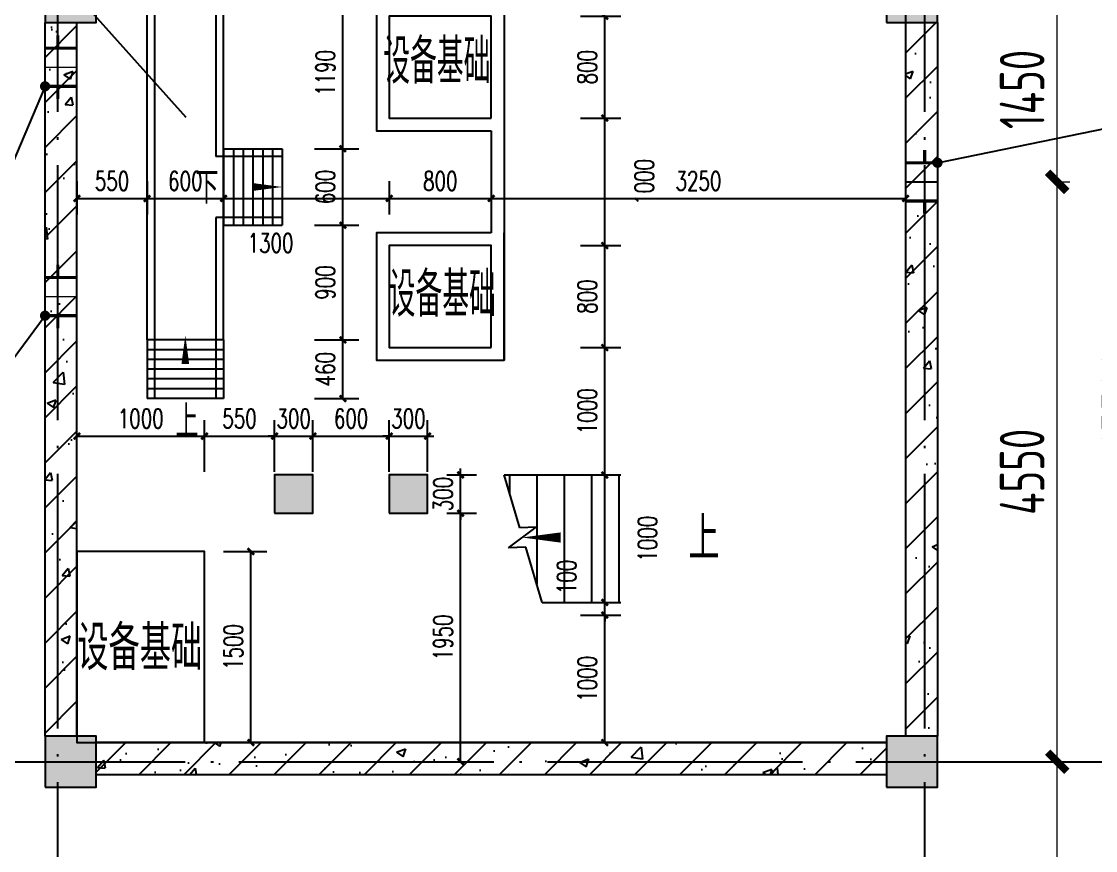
# Model space of a CAD drawing. Header units: millimetres. Extents: x 1742399 to 4898386, y 2481636 to 5226310.
# Drawn here: x 2049060 to 2057485, y 2667750 to 2674256 of the extents above; entities that cross this region are included whole.
import ezdxf

# ---------------------------------------------------------------- set-up
doc = ezdxf.new("R2010")
doc.units = ezdxf.units.MM
doc.header["$LTSCALE"] = 1000
for name, pattern in [('ACAD_ISO04W100', [30.5, 24, -3, 0.5, -3]), ('CENTER2', [28.575, 19.05, -3.175, 3.175, -3.175]), ('DOTE', [2.42, 2, -0.2, 0.02, -0.2])]:
    doc.linetypes.add(name, pattern=pattern)
for name, color, linetype in [('AXIS', 3, 'Continuous'), ('COLUMN', 4, 'Continuous'), ('DIM_LEAD', 3, 'Continuous'), ('DOTE', 1, 'DOTE'), ('PUB_DIM', 3, 'Continuous'), ('PUB_HATCH', 8, 'Continuous'), ('STAIR', 2, 'Continuous'), ('WALL', 4, 'Continuous'), ('YHJ_剖面_梁板', 4, 'Continuous'), ('YHJ_引出、索引', 3, 'Continuous'), ('电缆沟', 7, 'Continuous'), ('附属构件', 6, 'Continuous')]:
    doc.layers.add(name, color=color, linetype=linetype)
doc.layers.add('中轴', color=20, linetype='ACAD_ISO04W100', lineweight=9)
doc.layers.add('管', color=1, linetype='Continuous', lineweight=30)
doc.styles.add('_TCH_DIM', font='SIMPLEX', dxfattribs={"bigfont": 'GBCBIG'})
doc.styles.add('_TCH_DIM_T3', font='SIMPLEX', dxfattribs={"width": 0.705882, "bigfont": 'GBCBIG'})
doc.styles.add('TSSD_REIN_T3', font='tssdeng.shx', dxfattribs={"width": 0.7, "bigfont": 'hztxt.shx'})
doc.styles.add('tssdeng', font='tssdeng.shx', dxfattribs={"width": 0.7, "bigfont": 'hztxt.shx'})
doc.dimstyles.new('_TCH_ARCH&&100', dxfattribs={"dimtxt": 350, "dimasz": 150, "dimexe": 100, "dimexo": 200, "dimgap": 100, "dimtad": 1, "dimdec": 0, "dimzin": 0, "dimdsep": 46, "dimtxsty": 'TSSD_REIN_T3', "dimblk": 'ARCHTICK', "dimcen": 0.09, "dimclrt": 7, "dimazin": 2, "dimtfac": 1, "dimtdec": 0, "dimtix": 1, "dimtmove": 2, "dimatfit": 3, "dimfxl": 1, "dimfxlon": 1, "dimtolj": 1, "dimtzin": 0, "dimlwd": 18, "dimlwe": 18, "dimarcsym": 0})
doc.dimstyles.new('_TCH_ARCH&&50', dxfattribs={"dimtxt": 148.75, "dimasz": 50, "dimexe": 125, "dimexo": 150, "dimgap": 63.125, "dimtad": 1, "dimdec": 0, "dimzin": 0, "dimdsep": 46, "dimtxsty": '_TCH_DIM_T3', "dimblk": 'ARCHTICK', "dimcen": 0.09, "dimclrt": 7, "dimazin": 2, "dimtfac": 1, "dimtdec": 0, "dimtix": 1, "dimtmove": 2, "dimatfit": 3, "dimfxl": 75, "dimtolj": 1, "dimtzin": 0, "dimarcsym": 0})
pattern_1 = [(45, (0, 0), (-176.776695, 176.776695), []), (50, (0, 0), (717.26018, -62.75213), [75, -825]), (355, (0, 0), (-138.75133, 752.19213), [60, -660]), (100.4514, (59.8, -5.2), (578.50938, 689.43954), [63.74019, -701.14211]), (46.1842, (0, 200), (1067.24105, -165.51901), [112.5, -1237.5]), (96.6356, (88.9, 186.2), (934.6627, 974.11787), [95.6103, -1051.713]), (351.1842, (0, 200), (934.66195, 974.1186), [90, -990]), (21, (100, 150), (596.90705, -402.61889), [75, -825]), (326, (100, 150), (243.31533, 725.15005), [60, -660]), (71.4514, (149.74, 116.45), (840.22263, 322.5305), [63.74019, -701.14211]), (37.5, (0, 0), (12.159855, 332.893854), [0, -652, 0, -670, 0, -662.5]), (7.5, (0, 0), (263.069537, 394.41171), [0, -382, 0, -637, 0, -252.5]), (327.5, (-223, 0), (533.822436, -22.554872), [0, -250, 0, -780, 0, -1035]), (317.5, (-323, 0), (583.18617, 100.10498), [0, -325, 0, -518, 0, -735])]

# ---------------------------------------------------------------- blocks, each defined once
blk = doc.blocks.new('_FZH')
blk.add_lwpolyline([(-0.5, -0.5), (0.5, -0.5), (0.5, 0.5), (-0.5, 0.5)], close=True)
at = {"layer": 'PUB_HATCH'}
blk.add_solid([(-0.5, -0.5), (0.5, -0.5), (-0.5, 0.5), (0.5, 0.5)], dxfattribs=at)
blk = doc.blocks.new('_ArchTick')
at = {"color": 0, "linetype": 'ByBlock', "const_width": 0.4}
blk.add_lwpolyline([(-0.5, -0.5), (0.5, 0.5)], dxfattribs=at)
blk = doc.blocks.new('*D174')
at = {"layer": 'AXIS', "color": 0, "lineweight": 18, "transparency": 16777216}
for p, q in [((2057983.1, 2680146.9), (2058084.1, 2680146.9)), ((2057984.1, 2662446.9), (2057984.1, 2680146.9)), ((2057983.1, 2662446.9), (2058084.1, 2662446.9))]:
    blk.add_line(p, q, dxfattribs=at)
at = {"layer": 'Defpoints', "color": 0, "transparency": 16777216}
for p in [(2057145.2, 2680146.9), (2057984.1, 2680146.9), (2057145.2, 2662446.9)]:
    blk.add_point(p, dxfattribs=at)
at = {"layer": 'AXIS', "color": 0, "lineweight": 18, "transparency": 16777216, "xscale": 150, "yscale": 150, "zscale": 150}
for p, rotation in [((2057984.1, 2680146.9), 90), ((2057984.1, 2662446.9), 270)]:
    blk.add_blockref('_ArchTick', p, dxfattribs=dict(at, rotation=rotation))
at = {"layer": 'AXIS', "color": 7, "transparency": 16777216, "insert": (2057709.1, 2671296.9), "char_height": 350, "attachment_point": 5, "rotation": 90, "style": 'TSSD_REIN_T3'}
blk.add_mtext('\\A1;17700', dxfattribs=at)
blk = doc.blocks.new('*D175')
at = {"layer": 'AXIS', "color": 0, "lineweight": 18, "transparency": 16777216}
for p, q in [((2057183.1, 2668446.9), (2057284.1, 2668446.9)), ((2057184.1, 2662446.9), (2057184.1, 2668446.9)), ((2057183.1, 2662446.9), (2057284.1, 2662446.9))]:
    blk.add_line(p, q, dxfattribs=at)
at = {"layer": 'Defpoints', "color": 0, "transparency": 16777216}
for p in [(2056470.5, 2668446.9), (2057184.1, 2668446.9), (2056470.5, 2662446.9)]:
    blk.add_point(p, dxfattribs=at)
at = {"layer": 'AXIS', "color": 0, "lineweight": 18, "transparency": 16777216, "xscale": 150, "yscale": 150, "zscale": 150}
for p, rotation in [((2057184.1, 2668446.9), 90), ((2057184.1, 2662446.9), 270)]:
    blk.add_blockref('_ArchTick', p, dxfattribs=dict(at, rotation=rotation))
at = {"layer": 'AXIS', "color": 7, "transparency": 16777216, "insert": (2056909.1, 2665446.9), "char_height": 350, "attachment_point": 5, "rotation": 90, "style": 'TSSD_REIN_T3'}
blk.add_mtext('\\A1;6000', dxfattribs=at)
blk = doc.blocks.new('*D176')
at = {"layer": 'AXIS', "color": 0, "lineweight": 18, "transparency": 16777216}
for p, q in [((2057183.1, 2672997), (2057284.1, 2672997)), ((2057184.1, 2668446.9), (2057184.1, 2672997)), ((2057183.1, 2668446.9), (2057284.1, 2668446.9))]:
    blk.add_line(p, q, dxfattribs=at)
at = {"layer": 'Defpoints', "color": 0, "transparency": 16777216}
for p in [(2056470.5, 2672997), (2057184.1, 2672997), (2056470.5, 2668446.9)]:
    blk.add_point(p, dxfattribs=at)
at = {"layer": 'AXIS', "color": 0, "lineweight": 18, "transparency": 16777216, "xscale": 150, "yscale": 150, "zscale": 150}
for p, rotation in [((2057184.1, 2672997), 90), ((2057184.1, 2668446.9), 270)]:
    blk.add_blockref('_ArchTick', p, dxfattribs=dict(at, rotation=rotation))
at = {"layer": 'AXIS', "color": 7, "transparency": 16777216, "insert": (2056909.1, 2670721.9), "char_height": 350, "attachment_point": 5, "rotation": 90, "style": 'TSSD_REIN_T3'}
blk.add_mtext('\\A1;4550', dxfattribs=at)
blk = doc.blocks.new('*D177')
at = {"layer": 'AXIS', "color": 0, "lineweight": 18, "transparency": 16777216}
for p, q in [((2057183.1, 2674446.9), (2057284.1, 2674446.9)), ((2057184.1, 2672997), (2057184.1, 2674446.9)), ((2057183.1, 2672997), (2057284.1, 2672997))]:
    blk.add_line(p, q, dxfattribs=at)
at = {"layer": 'Defpoints', "color": 0, "transparency": 16777216}
for p in [(2056470.5, 2674446.9), (2057184.1, 2674446.9), (2056470.5, 2672997)]:
    blk.add_point(p, dxfattribs=at)
at = {"layer": 'AXIS', "color": 0, "lineweight": 18, "transparency": 16777216, "xscale": 150, "yscale": 150, "zscale": 150}
for p, rotation in [((2057184.1, 2674446.9), 90), ((2057184.1, 2672997), 270)]:
    blk.add_blockref('_ArchTick', p, dxfattribs=dict(at, rotation=rotation))
at = {"layer": 'AXIS', "color": 7, "transparency": 16777216, "insert": (2056909.1, 2673721.9), "char_height": 350, "attachment_point": 5, "rotation": 90, "style": 'TSSD_REIN_T3'}
blk.add_mtext('\\A1;1450', dxfattribs=at)
blk = doc.blocks.new('*D184')
at = {"layer": 'Defpoints', "color": 0, "transparency": 16777216}
for p in [(2050495.2, 2670096.9), (2050859.2, 2670096.9), (2050495.2, 2668596.9)]:
    blk.add_point(p, dxfattribs=at)
at = {"layer": 'PUB_DIM', "color": 0, "lineweight": -2, "transparency": 16777216}
for p, q in [((2050645.2, 2670096.9), (2050984.2, 2670096.9)), ((2050859.2, 2668596.9), (2050859.2, 2670096.9)), ((2050645.2, 2668596.9), (2050984.2, 2668596.9))]:
    blk.add_line(p, q, dxfattribs=at)
at = {"layer": 'PUB_DIM', "color": 0, "lineweight": -2, "transparency": 16777216, "xscale": 50, "yscale": 50, "zscale": 50}
for p, rotation in [((2050859.2, 2670096.9), 90), ((2050859.2, 2668596.9), 270)]:
    blk.add_blockref('_ArchTick', p, dxfattribs=dict(at, rotation=rotation))
at = {"layer": 'PUB_DIM', "color": 7, "transparency": 16777216, "insert": (2050721.7, 2669346.9), "char_height": 148.75, "attachment_point": 5, "rotation": 90, "style": '_TCH_DIM_T3'}
blk.add_mtext('\\A1;1500', dxfattribs=at)
blk = doc.blocks.new('*D185')
at = {"layer": 'Defpoints', "color": 0, "transparency": 16777216}
for p in [(2052245.2, 2671002.2), (2051945.2, 2670572.6), (2052245.2, 2670572.6)]:
    blk.add_point(p, dxfattribs=at)
at = {"layer": 'PUB_DIM', "color": 0, "lineweight": -2, "transparency": 16777216}
for p, q in [((2051945.2, 2670722.6), (2051945.2, 2671127.2)), ((2052245.2, 2670722.6), (2052245.2, 2671127.2)), ((2051945.2, 2671002.2), (2051895.2, 2671002.2)), ((2051945.2, 2671002.2), (2052245.2, 2671002.2)), ((2052245.2, 2671002.2), (2052295.2, 2671002.2))]:
    blk.add_line(p, q, dxfattribs=at)
at = {"layer": 'PUB_DIM', "color": 0, "lineweight": -2, "transparency": 16777216, "xscale": 50, "yscale": 50, "zscale": 50}
blk.add_blockref('_ArchTick', (2051945.2, 2671002.2), dxfattribs=at)
at = {"layer": 'PUB_DIM', "color": 0, "lineweight": -2, "transparency": 16777216, "xscale": 50, "yscale": 50, "zscale": 50, "rotation": 180}
blk.add_blockref('_ArchTick', (2052245.2, 2671002.2), dxfattribs=at)
at = {"layer": 'PUB_DIM', "color": 7, "transparency": 16777216, "insert": (2052095.2, 2671139.7), "char_height": 148.75, "attachment_point": 5, "style": '_TCH_DIM_T3'}
blk.add_mtext('\\A1;300', dxfattribs=at)
blk = doc.blocks.new('*D186')
at = {"layer": 'Defpoints', "color": 0, "transparency": 16777216}
for p in [(2051945.2, 2671002.2), (2051345.2, 2670572.6), (2051945.2, 2670572.6)]:
    blk.add_point(p, dxfattribs=at)
at = {"layer": 'PUB_DIM', "color": 0, "lineweight": -2, "transparency": 16777216}
for p, q in [((2051345.2, 2670722.6), (2051345.2, 2671127.2)), ((2051945.2, 2670722.6), (2051945.2, 2671127.2)), ((2051345.2, 2671002.2), (2051945.2, 2671002.2))]:
    blk.add_line(p, q, dxfattribs=at)
at = {"layer": 'PUB_DIM', "color": 0, "lineweight": -2, "transparency": 16777216, "xscale": 50, "yscale": 50, "zscale": 50, "rotation": 180}
blk.add_blockref('_ArchTick', (2051345.2, 2671002.2), dxfattribs=at)
at = {"layer": 'PUB_DIM', "color": 0, "lineweight": -2, "transparency": 16777216, "xscale": 50, "yscale": 50, "zscale": 50}
blk.add_blockref('_ArchTick', (2051945.2, 2671002.2), dxfattribs=at)
at = {"layer": 'PUB_DIM', "color": 7, "transparency": 16777216, "insert": (2051645.2, 2671139.7), "char_height": 148.75, "attachment_point": 5, "style": '_TCH_DIM_T3'}
blk.add_mtext('\\A1;600', dxfattribs=at)
blk = doc.blocks.new('*D187')
at = {"layer": 'Defpoints', "color": 0, "transparency": 16777216}
for p in [(2051345.2, 2671002.2), (2051045.2, 2670572.6), (2051345.2, 2670572.6)]:
    blk.add_point(p, dxfattribs=at)
at = {"layer": 'PUB_DIM', "color": 0, "lineweight": -2, "transparency": 16777216}
for p, q in [((2051045.2, 2670722.6), (2051045.2, 2671127.2)), ((2051345.2, 2670722.6), (2051345.2, 2671127.2)), ((2051045.2, 2671002.2), (2050995.2, 2671002.2)), ((2051045.2, 2671002.2), (2051345.2, 2671002.2)), ((2051345.2, 2671002.2), (2051395.2, 2671002.2))]:
    blk.add_line(p, q, dxfattribs=at)
at = {"layer": 'PUB_DIM', "color": 0, "lineweight": -2, "transparency": 16777216, "xscale": 50, "yscale": 50, "zscale": 50}
blk.add_blockref('_ArchTick', (2051045.2, 2671002.2), dxfattribs=at)
at = {"layer": 'PUB_DIM', "color": 0, "lineweight": -2, "transparency": 16777216, "xscale": 50, "yscale": 50, "zscale": 50, "rotation": 180}
blk.add_blockref('_ArchTick', (2051345.2, 2671002.2), dxfattribs=at)
at = {"layer": 'PUB_DIM', "color": 7, "transparency": 16777216, "insert": (2051195.2, 2671139.7), "char_height": 148.75, "attachment_point": 5, "style": '_TCH_DIM_T3'}
blk.add_mtext('\\A1;300', dxfattribs=at)
blk = doc.blocks.new('*D188')
at = {"layer": 'Defpoints', "color": 0, "transparency": 16777216}
for p in [(2051045.2, 2671002.2), (2050495.2, 2670572.6), (2051045.2, 2670572.6)]:
    blk.add_point(p, dxfattribs=at)
at = {"layer": 'PUB_DIM', "color": 0, "lineweight": -2, "transparency": 16777216}
for p, q in [((2050495.2, 2670722.6), (2050495.2, 2671127.2)), ((2051045.2, 2670722.6), (2051045.2, 2671127.2)), ((2050495.2, 2671002.2), (2051045.2, 2671002.2))]:
    blk.add_line(p, q, dxfattribs=at)
at = {"layer": 'PUB_DIM', "color": 0, "lineweight": -2, "transparency": 16777216, "xscale": 50, "yscale": 50, "zscale": 50, "rotation": 180}
blk.add_blockref('_ArchTick', (2050495.2, 2671002.2), dxfattribs=at)
at = {"layer": 'PUB_DIM', "color": 0, "lineweight": -2, "transparency": 16777216, "xscale": 50, "yscale": 50, "zscale": 50}
blk.add_blockref('_ArchTick', (2051045.2, 2671002.2), dxfattribs=at)
at = {"layer": 'PUB_DIM', "color": 7, "transparency": 16777216, "insert": (2050770.2, 2671139.7), "char_height": 148.75, "attachment_point": 5, "style": '_TCH_DIM_T3'}
blk.add_mtext('\\A1;550', dxfattribs=at)
blk = doc.blocks.new('*D189')
at = {"layer": 'Defpoints', "color": 0, "transparency": 16777216}
for p in [(2050495.2, 2671002.2), (2049495.2, 2670572.6), (2050495.2, 2670572.6)]:
    blk.add_point(p, dxfattribs=at)
at = {"layer": 'PUB_DIM', "color": 0, "lineweight": -2, "transparency": 16777216}
for p, q in [((2049495.2, 2670722.6), (2049495.2, 2671127.2)), ((2050495.2, 2670722.6), (2050495.2, 2671127.2)), ((2049495.2, 2671002.2), (2050495.2, 2671002.2))]:
    blk.add_line(p, q, dxfattribs=at)
at = {"layer": 'PUB_DIM', "color": 0, "lineweight": -2, "transparency": 16777216, "xscale": 50, "yscale": 50, "zscale": 50, "rotation": 180}
blk.add_blockref('_ArchTick', (2049495.2, 2671002.2), dxfattribs=at)
at = {"layer": 'PUB_DIM', "color": 0, "lineweight": -2, "transparency": 16777216, "xscale": 50, "yscale": 50, "zscale": 50}
blk.add_blockref('_ArchTick', (2050495.2, 2671002.2), dxfattribs=at)
at = {"layer": 'PUB_DIM', "color": 7, "transparency": 16777216, "insert": (2049995.2, 2671139.7), "char_height": 148.75, "attachment_point": 5, "style": '_TCH_DIM_T3'}
blk.add_mtext('\\A1;1000', dxfattribs=at)
blk = doc.blocks.new('*D506')
at = {"layer": 'Defpoints', "color": 0, "transparency": 16777216}
for p in [(2053295.2, 2674296.9), (2053635.2, 2674296.9), (2053295.2, 2673496.9)]:
    blk.add_point(p, dxfattribs=at)
at = {"layer": 'PUB_DIM', "color": 0, "lineweight": -2, "transparency": 16777216}
for p, q in [((2053445.2, 2674296.9), (2053760.2, 2674296.9)), ((2053635.2, 2673496.9), (2053635.2, 2674296.9)), ((2053445.2, 2673496.9), (2053760.2, 2673496.9))]:
    blk.add_line(p, q, dxfattribs=at)
at = {"layer": 'PUB_DIM', "color": 0, "lineweight": -2, "transparency": 16777216, "xscale": 50, "yscale": 50, "zscale": 50}
for p, rotation in [((2053635.2, 2674296.9), 90), ((2053635.2, 2673496.9), 270)]:
    blk.add_blockref('_ArchTick', p, dxfattribs=dict(at, rotation=rotation))
at = {"layer": 'PUB_DIM', "color": 7, "transparency": 16777216, "insert": (2053497.7, 2673896.9), "char_height": 148.75, "attachment_point": 5, "rotation": 90, "style": '_TCH_DIM_T3'}
blk.add_mtext('\\A1;800', dxfattribs=at)
blk = doc.blocks.new('*D507')
at = {"layer": 'Defpoints', "color": 0, "transparency": 16777216}
for p in [(2053295.2, 2673496.9), (2053635.2, 2673496.9), (2053295.2, 2672496.9)]:
    blk.add_point(p, dxfattribs=at)
at = {"layer": 'PUB_DIM', "color": 0, "lineweight": -2, "transparency": 16777216}
for p, q in [((2053445.2, 2673496.9), (2053760.2, 2673496.9)), ((2053635.2, 2672496.9), (2053635.2, 2673496.9)), ((2053445.2, 2672496.9), (2053760.2, 2672496.9))]:
    blk.add_line(p, q, dxfattribs=at)
at = {"layer": 'PUB_DIM', "color": 0, "lineweight": -2, "transparency": 16777216, "xscale": 50, "yscale": 50, "zscale": 50}
for p, rotation in [((2053635.2, 2673496.9), 90), ((2053635.2, 2672496.9), 270)]:
    blk.add_blockref('_ArchTick', p, dxfattribs=dict(at, rotation=rotation))
at = {"layer": 'PUB_DIM', "color": 7, "transparency": 16777216, "insert": (2053944.6, 2672996.9), "char_height": 148.75, "attachment_point": 5, "rotation": 90, "style": '_TCH_DIM_T3'}
blk.add_mtext('\\A1;1000', dxfattribs=at)
blk = doc.blocks.new('*D508')
at = {"layer": 'Defpoints', "color": 0, "transparency": 16777216}
for p in [(2053295.2, 2672496.9), (2053635.2, 2672496.9), (2053295.2, 2671696.9)]:
    blk.add_point(p, dxfattribs=at)
at = {"layer": 'PUB_DIM', "color": 0, "lineweight": -2, "transparency": 16777216}
for p, q in [((2053445.2, 2672496.9), (2053760.2, 2672496.9)), ((2053635.2, 2671696.9), (2053635.2, 2672496.9)), ((2053445.2, 2671696.9), (2053760.2, 2671696.9))]:
    blk.add_line(p, q, dxfattribs=at)
at = {"layer": 'PUB_DIM', "color": 0, "lineweight": -2, "transparency": 16777216, "xscale": 50, "yscale": 50, "zscale": 50}
for p, rotation in [((2053635.2, 2672496.9), 90), ((2053635.2, 2671696.9), 270)]:
    blk.add_blockref('_ArchTick', p, dxfattribs=dict(at, rotation=rotation))
at = {"layer": 'PUB_DIM', "color": 7, "transparency": 16777216, "insert": (2053497.7, 2672096.9), "char_height": 148.75, "attachment_point": 5, "rotation": 90, "style": '_TCH_DIM_T3'}
blk.add_mtext('\\A1;800', dxfattribs=at)
blk = doc.blocks.new('*D509')
at = {"layer": 'Defpoints', "color": 0, "transparency": 16777216}
for p in [(2053295.2, 2671696.9), (2053635.2, 2671696.9), (2053295.2, 2670696.9)]:
    blk.add_point(p, dxfattribs=at)
at = {"layer": 'PUB_DIM', "color": 0, "lineweight": -2, "transparency": 16777216}
for p, q in [((2053445.2, 2671696.9), (2053760.2, 2671696.9)), ((2053635.2, 2670696.9), (2053635.2, 2671696.9)), ((2053445.2, 2670696.9), (2053760.2, 2670696.9))]:
    blk.add_line(p, q, dxfattribs=at)
at = {"layer": 'PUB_DIM', "color": 0, "lineweight": -2, "transparency": 16777216, "xscale": 50, "yscale": 50, "zscale": 50}
for p, rotation in [((2053635.2, 2671696.9), 90), ((2053635.2, 2670696.9), 270)]:
    blk.add_blockref('_ArchTick', p, dxfattribs=dict(at, rotation=rotation))
at = {"layer": 'PUB_DIM', "color": 7, "transparency": 16777216, "insert": (2053497.7, 2671196.9), "char_height": 148.75, "attachment_point": 5, "rotation": 90, "style": '_TCH_DIM_T3'}
blk.add_mtext('\\A1;1000', dxfattribs=at)
blk = doc.blocks.new('*D510')
at = {"layer": 'Defpoints', "color": 0, "transparency": 16777216}
for p in [(2053295.2, 2670696.9), (2053635.2, 2670696.9), (2053295.2, 2669696.9)]:
    blk.add_point(p, dxfattribs=at)
at = {"layer": 'PUB_DIM', "color": 0, "lineweight": -2, "transparency": 16777216}
for p, q in [((2053445.2, 2670696.9), (2053760.2, 2670696.9)), ((2053635.2, 2669696.9), (2053635.2, 2670696.9)), ((2053445.2, 2669696.9), (2053760.2, 2669696.9))]:
    blk.add_line(p, q, dxfattribs=at)
at = {"layer": 'PUB_DIM', "color": 0, "lineweight": -2, "transparency": 16777216, "xscale": 50, "yscale": 50, "zscale": 50}
for p, rotation in [((2053635.2, 2670696.9), 90), ((2053635.2, 2669696.9), 270)]:
    blk.add_blockref('_ArchTick', p, dxfattribs=dict(at, rotation=rotation))
at = {"layer": 'PUB_DIM', "color": 7, "transparency": 16777216, "insert": (2053970.5, 2670196.9), "char_height": 148.75, "attachment_point": 5, "rotation": 90, "style": '_TCH_DIM_T3'}
blk.add_mtext('\\A1;1000', dxfattribs=at)
blk = doc.blocks.new('*D511')
at = {"layer": 'Defpoints', "color": 0, "transparency": 16777216}
for p in [(2053295.2, 2669696.9), (2053635.2, 2669696.9), (2053295.2, 2669596.9)]:
    blk.add_point(p, dxfattribs=at)
at = {"layer": 'PUB_DIM', "color": 0, "lineweight": -2, "transparency": 16777216}
for p, q in [((2053635.2, 2669696.9), (2053635.2, 2669746.9)), ((2053445.2, 2669696.9), (2053760.2, 2669696.9)), ((2053635.2, 2669596.9), (2053635.2, 2669696.9)), ((2053445.2, 2669596.9), (2053760.2, 2669596.9)), ((2053635.2, 2669596.9), (2053635.2, 2669546.9))]:
    blk.add_line(p, q, dxfattribs=at)
at = {"layer": 'PUB_DIM', "color": 0, "lineweight": -2, "transparency": 16777216, "xscale": 50, "yscale": 50, "zscale": 50}
for p, rotation in [((2053635.2, 2669696.9), 270), ((2053635.2, 2669596.9), 90)]:
    blk.add_blockref('_ArchTick', p, dxfattribs=dict(at, rotation=rotation))
at = {"layer": 'PUB_DIM', "color": 7, "transparency": 16777216, "insert": (2053336.4, 2669896.9), "char_height": 148.75, "attachment_point": 5, "rotation": 90, "style": '_TCH_DIM_T3'}
blk.add_mtext('\\A1;100', dxfattribs=at)
blk = doc.blocks.new('*D512')
at = {"layer": 'Defpoints', "color": 0, "transparency": 16777216}
for p in [(2053295.2, 2669596.9), (2053635.2, 2669596.9), (2053295.2, 2668596.9)]:
    blk.add_point(p, dxfattribs=at)
at = {"layer": 'PUB_DIM', "color": 0, "lineweight": -2, "transparency": 16777216}
for p, q in [((2053445.2, 2669596.9), (2053760.2, 2669596.9)), ((2053635.2, 2668596.9), (2053635.2, 2669596.9)), ((2053445.2, 2668596.9), (2053760.2, 2668596.9))]:
    blk.add_line(p, q, dxfattribs=at)
at = {"layer": 'PUB_DIM', "color": 0, "lineweight": -2, "transparency": 16777216, "xscale": 50, "yscale": 50, "zscale": 50}
for p, rotation in [((2053635.2, 2669596.9), 90), ((2053635.2, 2668596.9), 270)]:
    blk.add_blockref('_ArchTick', p, dxfattribs=dict(at, rotation=rotation))
at = {"layer": 'PUB_DIM', "color": 7, "transparency": 16777216, "insert": (2053497.7, 2669096.9), "char_height": 148.75, "attachment_point": 5, "rotation": 90, "style": '_TCH_DIM_T3'}
blk.add_mtext('\\A1;1000', dxfattribs=at)
blk = doc.blocks.new('*D513')
at = {"layer": 'Defpoints', "color": 0, "transparency": 16777216}
for p in [(2049495.2, 2673153.6), (2050045.2, 2673153.6), (2050045.2, 2672866.8)]:
    blk.add_point(p, dxfattribs=at)
at = {"layer": 'PUB_DIM', "color": 0, "lineweight": -2, "transparency": 16777216}
for p, q in [((2049495.2, 2673003.6), (2049495.2, 2672741.8)), ((2050045.2, 2673003.6), (2050045.2, 2672741.8)), ((2049495.2, 2672866.8), (2050045.2, 2672866.8))]:
    blk.add_line(p, q, dxfattribs=at)
at = {"layer": 'PUB_DIM', "color": 0, "lineweight": -2, "transparency": 16777216, "xscale": 50, "yscale": 50, "zscale": 50, "rotation": 180}
blk.add_blockref('_ArchTick', (2049495.2, 2672866.8), dxfattribs=at)
at = {"layer": 'PUB_DIM', "color": 0, "lineweight": -2, "transparency": 16777216, "xscale": 50, "yscale": 50, "zscale": 50}
blk.add_blockref('_ArchTick', (2050045.2, 2672866.8), dxfattribs=at)
at = {"layer": 'PUB_DIM', "color": 7, "transparency": 16777216, "insert": (2049770.2, 2673004.3), "char_height": 148.75, "attachment_point": 5, "style": '_TCH_DIM_T3'}
blk.add_mtext('\\A1;550', dxfattribs=at)
blk = doc.blocks.new('*D514')
at = {"layer": 'Defpoints', "color": 0, "transparency": 16777216}
for p in [(2050045.2, 2673153.6), (2050645.2, 2673153.6), (2050645.2, 2672866.8)]:
    blk.add_point(p, dxfattribs=at)
at = {"layer": 'PUB_DIM', "color": 0, "lineweight": -2, "transparency": 16777216}
for p, q in [((2050045.2, 2673003.6), (2050045.2, 2672741.8)), ((2050645.2, 2673003.6), (2050645.2, 2672741.8)), ((2050045.2, 2672866.8), (2050645.2, 2672866.8))]:
    blk.add_line(p, q, dxfattribs=at)
at = {"layer": 'PUB_DIM', "color": 0, "lineweight": -2, "transparency": 16777216, "xscale": 50, "yscale": 50, "zscale": 50, "rotation": 180}
blk.add_blockref('_ArchTick', (2050045.2, 2672866.8), dxfattribs=at)
at = {"layer": 'PUB_DIM', "color": 0, "lineweight": -2, "transparency": 16777216, "xscale": 50, "yscale": 50, "zscale": 50}
blk.add_blockref('_ArchTick', (2050645.2, 2672866.8), dxfattribs=at)
at = {"layer": 'PUB_DIM', "color": 7, "transparency": 16777216, "insert": (2050345.2, 2673004.3), "char_height": 148.75, "attachment_point": 5, "style": '_TCH_DIM_T3'}
blk.add_mtext('\\A1;600', dxfattribs=at)
blk = doc.blocks.new('*D515')
at = {"layer": 'Defpoints', "color": 0, "transparency": 16777216}
for p in [(2050645.2, 2673153.6), (2051945.2, 2673153.6), (2051945.2, 2672866.8)]:
    blk.add_point(p, dxfattribs=at)
at = {"layer": 'PUB_DIM', "color": 0, "lineweight": -2, "transparency": 16777216}
for p, q in [((2050645.2, 2673003.6), (2050645.2, 2672741.8)), ((2051945.2, 2673003.6), (2051945.2, 2672741.8)), ((2050645.2, 2672866.8), (2051945.2, 2672866.8))]:
    blk.add_line(p, q, dxfattribs=at)
at = {"layer": 'PUB_DIM', "color": 0, "lineweight": -2, "transparency": 16777216, "xscale": 50, "yscale": 50, "zscale": 50, "rotation": 180}
blk.add_blockref('_ArchTick', (2050645.2, 2672866.8), dxfattribs=at)
at = {"layer": 'PUB_DIM', "color": 0, "lineweight": -2, "transparency": 16777216, "xscale": 50, "yscale": 50, "zscale": 50}
blk.add_blockref('_ArchTick', (2051945.2, 2672866.8), dxfattribs=at)
at = {"layer": 'PUB_DIM', "color": 7, "transparency": 16777216, "insert": (2051013.8, 2672516.8), "char_height": 148.75, "attachment_point": 5, "style": '_TCH_DIM_T3'}
blk.add_mtext('\\A1;1300', dxfattribs=at)
blk = doc.blocks.new('*D516')
at = {"layer": 'Defpoints', "color": 0, "transparency": 16777216}
for p in [(2051945.2, 2673153.6), (2052745.2, 2673153.6), (2052745.2, 2672866.8)]:
    blk.add_point(p, dxfattribs=at)
at = {"layer": 'PUB_DIM', "color": 0, "lineweight": -2, "transparency": 16777216}
for p, q in [((2051945.2, 2673003.6), (2051945.2, 2672741.8)), ((2052745.2, 2673003.6), (2052745.2, 2672741.8)), ((2051945.2, 2672866.8), (2052745.2, 2672866.8))]:
    blk.add_line(p, q, dxfattribs=at)
at = {"layer": 'PUB_DIM', "color": 0, "lineweight": -2, "transparency": 16777216, "xscale": 50, "yscale": 50, "zscale": 50, "rotation": 180}
blk.add_blockref('_ArchTick', (2051945.2, 2672866.8), dxfattribs=at)
at = {"layer": 'PUB_DIM', "color": 0, "lineweight": -2, "transparency": 16777216, "xscale": 50, "yscale": 50, "zscale": 50}
blk.add_blockref('_ArchTick', (2052745.2, 2672866.8), dxfattribs=at)
at = {"layer": 'PUB_DIM', "color": 7, "transparency": 16777216, "insert": (2052345.2, 2673004.3), "char_height": 148.75, "attachment_point": 5, "style": '_TCH_DIM_T3'}
blk.add_mtext('\\A1;800', dxfattribs=at)
blk = doc.blocks.new('*D517')
at = {"layer": 'Defpoints', "color": 0, "transparency": 16777216}
for p in [(2052745.2, 2673153.6), (2055995.2, 2673153.6), (2055995.2, 2672866.8)]:
    blk.add_point(p, dxfattribs=at)
at = {"layer": 'PUB_DIM', "color": 0, "lineweight": -2, "transparency": 16777216}
for p, q in [((2052745.2, 2673003.6), (2052745.2, 2672741.8)), ((2055995.2, 2673003.6), (2055995.2, 2672741.8)), ((2052745.2, 2672866.8), (2055995.2, 2672866.8))]:
    blk.add_line(p, q, dxfattribs=at)
at = {"layer": 'PUB_DIM', "color": 0, "lineweight": -2, "transparency": 16777216, "xscale": 50, "yscale": 50, "zscale": 50, "rotation": 180}
blk.add_blockref('_ArchTick', (2052745.2, 2672866.8), dxfattribs=at)
at = {"layer": 'PUB_DIM', "color": 0, "lineweight": -2, "transparency": 16777216, "xscale": 50, "yscale": 50, "zscale": 50}
blk.add_blockref('_ArchTick', (2055995.2, 2672866.8), dxfattribs=at)
at = {"layer": 'PUB_DIM', "color": 7, "transparency": 16777216, "insert": (2054370.2, 2673004.3), "char_height": 148.75, "attachment_point": 5, "style": '_TCH_DIM_T3'}
blk.add_mtext('\\A1;3250', dxfattribs=at)
blk = doc.blocks.new('*D667')
at = {"layer": 'Defpoints', "color": 0, "transparency": 16777216}
for p in [(2051209.1, 2671756.9), (2051580.8, 2671756.9), (2051209.1, 2671296.9)]:
    blk.add_point(p, dxfattribs=at)
at = {"layer": 'PUB_DIM', "color": 0, "lineweight": -2, "transparency": 16777216}
for p, q in [((2051359.1, 2671756.9), (2051705.8, 2671756.9)), ((2051580.8, 2671296.9), (2051580.8, 2671756.9)), ((2051359.1, 2671296.9), (2051705.8, 2671296.9))]:
    blk.add_line(p, q, dxfattribs=at)
at = {"layer": 'PUB_DIM', "color": 0, "lineweight": -2, "transparency": 16777216, "xscale": 50, "yscale": 50, "zscale": 50}
for p, rotation in [((2051580.8, 2671756.9), 90), ((2051580.8, 2671296.9), 270)]:
    blk.add_blockref('_ArchTick', p, dxfattribs=dict(at, rotation=rotation))
at = {"layer": 'PUB_DIM', "color": 7, "transparency": 16777216, "insert": (2051443.3, 2671526.9), "char_height": 148.75, "attachment_point": 5, "rotation": 90, "style": '_TCH_DIM_T3'}
blk.add_mtext('\\A1;460', dxfattribs=at)
blk = doc.blocks.new('*D668')
at = {"layer": 'Defpoints', "color": 0, "transparency": 16777216}
for p in [(2051209.1, 2672656.9), (2051580.8, 2672656.9), (2051209.1, 2671756.9)]:
    blk.add_point(p, dxfattribs=at)
at = {"layer": 'PUB_DIM', "color": 0, "lineweight": -2, "transparency": 16777216}
for p, q in [((2051359.1, 2672656.9), (2051705.8, 2672656.9)), ((2051580.8, 2671756.9), (2051580.8, 2672656.9)), ((2051359.1, 2671756.9), (2051705.8, 2671756.9))]:
    blk.add_line(p, q, dxfattribs=at)
at = {"layer": 'PUB_DIM', "color": 0, "lineweight": -2, "transparency": 16777216, "xscale": 50, "yscale": 50, "zscale": 50}
for p, rotation in [((2051580.8, 2672656.9), 90), ((2051580.8, 2671756.9), 270)]:
    blk.add_blockref('_ArchTick', p, dxfattribs=dict(at, rotation=rotation))
at = {"layer": 'PUB_DIM', "color": 7, "transparency": 16777216, "insert": (2051443.3, 2672206.9), "char_height": 148.75, "attachment_point": 5, "rotation": 90, "style": '_TCH_DIM_T3'}
blk.add_mtext('\\A1;900', dxfattribs=at)
blk = doc.blocks.new('*D669')
at = {"layer": 'Defpoints', "color": 0, "transparency": 16777216}
for p in [(2051209.1, 2673256.9), (2051580.8, 2673256.9), (2051209.1, 2672656.9)]:
    blk.add_point(p, dxfattribs=at)
at = {"layer": 'PUB_DIM', "color": 0, "lineweight": -2, "transparency": 16777216}
for p, q in [((2051359.1, 2673256.9), (2051705.8, 2673256.9)), ((2051580.8, 2672656.9), (2051580.8, 2673256.9)), ((2051359.1, 2672656.9), (2051705.8, 2672656.9))]:
    blk.add_line(p, q, dxfattribs=at)
at = {"layer": 'PUB_DIM', "color": 0, "lineweight": -2, "transparency": 16777216, "xscale": 50, "yscale": 50, "zscale": 50}
for p, rotation in [((2051580.8, 2673256.9), 90), ((2051580.8, 2672656.9), 270)]:
    blk.add_blockref('_ArchTick', p, dxfattribs=dict(at, rotation=rotation))
at = {"layer": 'PUB_DIM', "color": 7, "transparency": 16777216, "insert": (2051443.3, 2672956.9), "char_height": 148.75, "attachment_point": 5, "rotation": 90, "style": '_TCH_DIM_T3'}
blk.add_mtext('\\A1;600', dxfattribs=at)
blk = doc.blocks.new('*D670')
at = {"layer": 'Defpoints', "color": 0, "transparency": 16777216}
for p in [(2051209.1, 2674446.9), (2051580.8, 2674446.9), (2051209.1, 2673256.9)]:
    blk.add_point(p, dxfattribs=at)
at = {"layer": 'PUB_DIM', "color": 0, "lineweight": -2, "transparency": 16777216}
for p, q in [((2051359.1, 2674446.9), (2051705.8, 2674446.9)), ((2051580.8, 2673256.9), (2051580.8, 2674446.9)), ((2051359.1, 2673256.9), (2051705.8, 2673256.9))]:
    blk.add_line(p, q, dxfattribs=at)
at = {"layer": 'PUB_DIM', "color": 0, "lineweight": -2, "transparency": 16777216, "xscale": 50, "yscale": 50, "zscale": 50}
for p, rotation in [((2051580.8, 2674446.9), 90), ((2051580.8, 2673256.9), 270)]:
    blk.add_blockref('_ArchTick', p, dxfattribs=dict(at, rotation=rotation))
at = {"layer": 'PUB_DIM', "color": 7, "transparency": 16777216, "insert": (2051443.3, 2673851.9), "char_height": 148.75, "attachment_point": 5, "rotation": 90, "style": '_TCH_DIM_T3'}
blk.add_mtext('\\A1;1190', dxfattribs=at)
blk = doc.blocks.new('*D763')
at = {"layer": 'Defpoints', "color": 0, "transparency": 16777216}
for p in [(2052245.2, 2670696.9), (2052504.3, 2670696.9), (2052245.2, 2670396.9)]:
    blk.add_point(p, dxfattribs=at)
at = {"layer": 'PUB_DIM', "color": 0, "lineweight": -2, "transparency": 16777216}
for p, q in [((2052504.3, 2670696.9), (2052504.3, 2670746.9)), ((2052395.2, 2670696.9), (2052629.3, 2670696.9)), ((2052504.3, 2670396.9), (2052504.3, 2670696.9)), ((2052395.2, 2670396.9), (2052629.3, 2670396.9)), ((2052504.3, 2670396.9), (2052504.3, 2670346.9))]:
    blk.add_line(p, q, dxfattribs=at)
at = {"layer": 'PUB_DIM', "color": 0, "lineweight": -2, "transparency": 16777216, "xscale": 50, "yscale": 50, "zscale": 50}
for p, rotation in [((2052504.3, 2670696.9), 270), ((2052504.3, 2670396.9), 90)]:
    blk.add_blockref('_ArchTick', p, dxfattribs=dict(at, rotation=rotation))
at = {"layer": 'PUB_DIM', "color": 7, "transparency": 16777216, "insert": (2052366.8, 2670546.9), "char_height": 148.75, "attachment_point": 5, "rotation": 90, "style": '_TCH_DIM_T3'}
blk.add_mtext('\\A1;300', dxfattribs=at)
blk = doc.blocks.new('*D764')
at = {"layer": 'Defpoints', "color": 0, "transparency": 16777216}
for p in [(2052245.2, 2670396.9), (2052504.3, 2670396.9), (2052245.2, 2668446.9)]:
    blk.add_point(p, dxfattribs=at)
at = {"layer": 'PUB_DIM', "color": 0, "lineweight": -2, "transparency": 16777216}
for p, q in [((2052395.2, 2670396.9), (2052629.3, 2670396.9)), ((2052504.3, 2668446.9), (2052504.3, 2670396.9)), ((2052395.2, 2668446.9), (2052629.3, 2668446.9))]:
    blk.add_line(p, q, dxfattribs=at)
at = {"layer": 'PUB_DIM', "color": 0, "lineweight": -2, "transparency": 16777216, "xscale": 50, "yscale": 50, "zscale": 50}
for p, rotation in [((2052504.3, 2670396.9), 90), ((2052504.3, 2668446.9), 270)]:
    blk.add_blockref('_ArchTick', p, dxfattribs=dict(at, rotation=rotation))
at = {"layer": 'PUB_DIM', "color": 7, "transparency": 16777216, "insert": (2052366.8, 2669421.9), "char_height": 148.75, "attachment_point": 5, "rotation": 90, "style": '_TCH_DIM_T3'}
blk.add_mtext('\\A1;1950', dxfattribs=at)

msp = doc.modelspace()

# ---------------------------------------------------------------- hatches: boundary and pattern name
at = {"layer": 'PUB_HATCH'}
h = msp.add_hatch(dxfattribs=at)
h.set_pattern_fill('钢筋混凝土', color=256, scale=100, style=0)
h.set_pattern_definition(pattern_1)
h.paths.add_polyline_path([(2049495.2, 2674246.9), (2049245.2, 2674246.9), (2049245.2, 2668646.9), (2049495.2, 2668646.9)])
h = msp.add_hatch(dxfattribs=at)
h.set_pattern_fill('钢筋混凝土', color=256, scale=100, style=0)
h.set_pattern_definition(pattern_1)
h.paths.add_polyline_path([(2055995.2, 2668646.9), (2056245.2, 2668646.9), (2056245.2, 2674246.9), (2055995.2, 2674246.9)])
h = msp.add_hatch(dxfattribs=at)
h.set_pattern_fill('钢筋混凝土', color=256, scale=100, style=0)
h.set_pattern_definition(pattern_1)
h.paths.add_polyline_path([(2055845.2, 2668346.9), (2055845.2, 2668596.9), (2049645.2, 2668596.9), (2049645.2, 2668346.9)])

# ---------------------------------------------------------------- linework, layer by layer
at = {"layer": 'AXIS'}
for p, q in [((2049245.2, 2673746.9), (2047445.9, 2669507.2)), ((2049245.2, 2671946.9), (2047445.9, 2669507.2)), ((2057145.2, 2668446.9), (2058463.3, 2668446.9))]:
    msp.add_line(p, q, dxfattribs=at)
at = {"layer": 'AXIS', "const_width": 40}
for points in [[(2049253, 2673765.3, 1), (2049237.4, 2673728.5, 1)], [(2049257.1, 2671963, 1), (2049233.3, 2671930.8, 1)]]:
    msp.add_lwpolyline(points, format="xyb", close=True, dxfattribs=at)
at = {"layer": 'DIM_LEAD'}
msp.add_line((2056245.2, 2673147), (2058445.7, 2673598.1), dxfattribs=at)
at = {"layer": 'DIM_LEAD', "const_width": 40}
msp.add_lwpolyline([(2056225.6, 2673143, 1), (2056264.8, 2673151, 1)], format="xyb", close=True, dxfattribs=at)
at = {"layer": 'DOTE'}
for p, q in [((2049345.2, 2661446.9), (2049345.2, 2681146.9)), ((2056145.2, 2661446.9), (2056145.2, 2681146.9)), ((2055995.2, 2672997), (2056245.2, 2672997)), ((2048345.2, 2668446.9), (2057145.2, 2668446.9))]:
    msp.add_line(p, q, dxfattribs=at)
at = {"layer": 'STAIR'}
for p, q in [((2050645.2, 2673256.9), (2051105.2, 2673256.9)), ((2050645.2, 2673256.9), (2050645.2, 2672656.9)), ((2050721.9, 2673256.9), (2050721.9, 2672656.9)), ((2050798.5, 2673256.9), (2050798.5, 2672656.9)), ((2050875.2, 2673256.9), (2050875.2, 2672656.9)), ((2050951.9, 2673256.9), (2050951.9, 2672656.9)), ((2051028.6, 2673256.9), (2051028.6, 2672656.9)), ((2051105.2, 2673256.9), (2051105.2, 2672656.9)), ((2050645.2, 2672656.9), (2051105.2, 2672656.9)), ((2050045.2, 2671756.9), (2050045.2, 2671296.9)), ((2050645.2, 2671756.9), (2050045.2, 2671756.9)), ((2050645.2, 2671756.9), (2050645.2, 2671296.9)), ((2050645.2, 2671680.2), (2050045.2, 2671680.2)), ((2050645.2, 2671603.6), (2050045.2, 2671603.6)), ((2050645.2, 2671526.9), (2050045.2, 2671526.9)), ((2050645.2, 2671450.2), (2050045.2, 2671450.2)), ((2050645.2, 2671373.5), (2050045.2, 2671373.5)), ((2050645.2, 2671296.9), (2050045.2, 2671296.9)), ((2052845.2, 2670696.9), (2053745.2, 2670696.9)), ((2052969.4, 2670282.9), (2052845.2, 2670696.9)), ((2052888.1, 2670696.9), (2052888.1, 2670554)), ((2053102.4, 2670696.9), (2053102.4, 2669839.7)), ((2053316.7, 2670696.9), (2053316.7, 2669696.9)), ((2053530.9, 2670696.9), (2053530.9, 2669696.9)), ((2053745.2, 2670696.9), (2053745.2, 2669696.9)), ((2052880.4, 2670125.9), (2053096, 2670286.7)), ((2053096, 2670286.7), (2052969.4, 2670282.9)), ((2053015.3, 2670129.9), (2052880.4, 2670125.9)), ((2052888.1, 2670131.7), (2052888.1, 2670126.2)), ((2053145.2, 2669696.9), (2053015.3, 2670129.9)), ((2053145.2, 2669696.9), (2053745.2, 2669696.9))]:
    msp.add_line(p, q, dxfattribs=at)
for points in [[(2050045.2, 2671756.9), (2050045.2, 2677056.9)], [(2050645.2, 2671756.9), (2050645.2, 2676756.9)]]:
    msp.add_lwpolyline(points, dxfattribs=at)
at = {"layer": 'WALL'}
for p, q in [((2049245.2, 2668646.9), (2049245.2, 2674246.9)), ((2049495.2, 2668646.9), (2049495.2, 2674246.9)), ((2055995.2, 2674246.9), (2055995.2, 2668646.9)), ((2056245.2, 2674246.9), (2056245.2, 2668646.9)), ((2049645.2, 2668596.9), (2055845.2, 2668596.9)), ((2049645.2, 2668346.9), (2055845.2, 2668346.9))]:
    msp.add_line(p, q, dxfattribs=at)
for points in [[(2052845.2, 2675196.9), (2052845.2, 2671596.9)], [(2055995.2, 2674446.9), (2055995.2, 2668746.9)], [(2049495.2, 2668746.9), (2049495.2, 2674246.9)], [(2052745.2, 2673396.9), (2052745.2, 2672596.9)], [(2055845.2, 2668596.9), (2049645.2, 2668596.9)]]:
    msp.add_lwpolyline(points, dxfattribs=at)
msp.add_lwpolyline([(2049495.2, 2670096.9), (2049495.2, 2668596.9), (2050495.2, 2668596.9), (2050495.2, 2670096.9)], close=True, dxfattribs=at)
at = {"layer": 'YHJ_剖面_梁板'}
for points in [[(2052745.2, 2674396.9), (2051845.2, 2674396.9), (2051845.2, 2673396.9), (2052745.2, 2673396.9)], [(2052745.2, 2672596.9), (2051845.2, 2672596.9), (2051845.2, 2671596.9), (2052845.2, 2671596.9), (2052845.2, 2672596.9)]]:
    msp.add_lwpolyline(points, dxfattribs=at)
for points in [[(2052745.2, 2673496.9), (2052745.2, 2674296.9), (2051945.2, 2674296.9), (2051945.2, 2673496.9)], [(2052745.2, 2671696.9), (2052745.2, 2672496.9), (2051945.2, 2672496.9), (2051945.2, 2671696.9)]]:
    msp.add_lwpolyline(points, close=True, dxfattribs=at)
at = {"layer": 'YHJ_引出、索引'}
msp.add_line((2050351.5, 2673503.1), (2048528.1, 2675542.4), dxfattribs=at)
for points in [[(2050645.2, 2672956.9, 0, 0, 0), (2051105.2, 2672956.9, 0, 60, 0), (2050880.2, 2672956.9, 0, 0, 0)], [(2050345.2, 2671333.4, 0, 0, 0), (2050345.2, 2671793.5, 0, 60, 0), (2050345.2, 2671568.5, 0, 0, 0)], [(2054186.4, 2670206.3, 0, 0, 0), (2052988.2, 2670206.3, 0, 80, 0), (2053288.2, 2670206.3, 0, 0, 0)]]:
    msp.add_lwpolyline(points, format="xyseb", dxfattribs=at)
at = {"layer": '中轴', "color": 8, "linetype": 'CENTER2', "ltscale": 10}
for p, q in [((2049245.2, 2673896.9), (2049495.2, 2673896.9)), ((2049245.2, 2672096.9), (2049495.2, 2672096.9))]:
    msp.add_line(p, q, dxfattribs=at)
at = {"layer": '管', "lineweight": 50, "const_width": 25}
for points in [[(2049345.2, 2674046.9), (2049345.2, 2674146.9)], [(2049245.2, 2674046.9), (2049495.2, 2674046.9)], [(2049245.2, 2673746.9), (2049495.2, 2673746.9)], [(2049345.2, 2673746.9), (2049345.2, 2673646.9)], [(2056145.2, 2673147), (2056145.2, 2673247)], [(2055995.2, 2673147), (2056245.2, 2673147)], [(2055995.2, 2672847), (2056245.2, 2672847)], [(2056145.2, 2672847), (2056145.2, 2672747)], [(2049345.2, 2672246.9), (2049345.2, 2672346.9)], [(2049245.2, 2672246.9), (2049495.2, 2672246.9)], [(2049245.2, 2671946.9), (2049495.2, 2671946.9)], [(2049345.2, 2671946.9), (2049345.2, 2671846.9)]]:
    msp.add_lwpolyline(points, dxfattribs=at)
at = {"layer": '附属构件'}
for points in [[(2050105.2, 2671296.9), (2050105.2, 2676996.9), (2051105.2, 2676996.9)], [(2050585.2, 2674566.9), (2050585.2, 2673196.9)], [(2051105.2, 2673196.9), (2050585.2, 2673196.9)], [(2050585.2, 2672716.9), (2050585.2, 2671296.9)], [(2051105.2, 2672716.9), (2050585.2, 2672716.9)]]:
    msp.add_lwpolyline(points, dxfattribs=at)

# ---------------------------------------------------------------- block references
at = {"layer": 'COLUMN'}
for p, xscale, yscale, zscale in [((2049445.2, 2674446.9), 400, 400, 400), ((2056045.2, 2674446.9), 400, 400, 400), ((2051195.2, 2670546.9), 300, 300, 300), ((2052095.2, 2670546.9), 300, 300, 300), ((2049445.2, 2668446.9), 400, 400, 400), ((2056045.2, 2668446.9), 400, 400, 400)]:
    msp.add_blockref('_FZH', p, dxfattribs=dict(at, xscale=xscale, yscale=yscale, zscale=zscale))

# ---------------------------------------------------------------- texts
at = {"layer": 'YHJ_引出、索引', "color": 7, "style": '_TCH_DIM'}
for s, height, p in [('下', 253.2, (2050424, 2672825.6)), ('上', 253.2, (2050267, 2670992.2)), ('上', 337.6, (2054291.4, 2670031.3))]:
    msp.add_text(s, height=height, dxfattribs=at).set_placement(p)
at = {"layer": '电缆沟', "ltscale": 1.5, "style": 'tssdeng'}
for width, p in [(0.6, (2051898.2, 2673768.3)), (0.6, (2051940.7, 2671939.6)), (0.7, (2049497.6, 2669165.9))]:
    msp.add_text('设备基础', height=350, dxfattribs=dict(at, width=width)).set_placement(p)

# ---------------------------------------------------------------- dimensions: what is measured, and where the dimension line sits
at = {"layer": 'AXIS'}
for p1, p2, distance, picture, middle in [((2057145.2, 2662446.9), (2057145.2, 2680146.9), -838.9, '*D174', (2057709.1, 2671296.9)), ((2056470.5, 2672997), (2056470.5, 2674446.9), -713.6, '*D177', (2056909.1, 2673721.9)), ((2056470.5, 2668446.9), (2056470.5, 2672997), -713.6, '*D176', (2056909.1, 2670721.9)), ((2056470.5, 2662446.9), (2056470.5, 2668446.9), -713.6, '*D175', (2056909.1, 2665446.9))]:
    dim = msp.add_aligned_dim(p1=p1, p2=p2, distance=distance, dimstyle='_TCH_ARCH&&100', dxfattribs=at)
    dim.commit()
    dim.dimension.update_dxf_attribs({"geometry": picture, "text_midpoint": middle})
at = {"layer": 'PUB_DIM'}
for p1, p2, distance, picture, middle in [((2051209.1, 2673256.9), (2051209.1, 2674446.9), -371.7, '*D670', (2051443.3, 2673851.9)), ((2053295.2, 2673496.9), (2053295.2, 2674296.9), -340, '*D506', (2053497.7, 2673896.9)), ((2051209.1, 2672656.9), (2051209.1, 2673256.9), -371.7, '*D669', (2051443.3, 2672956.9)), ((2049495.2, 2673153.6), (2050045.2, 2673153.6), -286.8, '*D513', (2049770.2, 2673004.3)), ((2050045.2, 2673153.6), (2050645.2, 2673153.6), -286.8, '*D514', (2050345.2, 2673004.3)), ((2051945.2, 2673153.6), (2052745.2, 2673153.6), -286.8, '*D516', (2052345.2, 2673004.3)), ((2052745.2, 2673153.6), (2055995.2, 2673153.6), -286.8, '*D517', (2054370.2, 2673004.3)), ((2051209.1, 2671756.9), (2051209.1, 2672656.9), -371.7, '*D668', (2051443.3, 2672206.9)), ((2053295.2, 2671696.9), (2053295.2, 2672496.9), -340, '*D508', (2053497.7, 2672096.9)), ((2051209.1, 2671296.9), (2051209.1, 2671756.9), -371.7, '*D667', (2051443.3, 2671526.9)), ((2053295.2, 2670696.9), (2053295.2, 2671696.9), -340, '*D509', (2053497.7, 2671196.9)), ((2049495.2, 2670572.6), (2050495.2, 2670572.6), 429.6, '*D189', (2049995.2, 2671139.7)), ((2050495.2, 2670572.6), (2051045.2, 2670572.6), 429.6, '*D188', (2050770.2, 2671139.7)), ((2051045.2, 2670572.6), (2051345.2, 2670572.6), 429.6, '*D187', (2051195.2, 2671139.7)), ((2051345.2, 2670572.6), (2051945.2, 2670572.6), 429.6, '*D186', (2051645.2, 2671139.7)), ((2051945.2, 2670572.6), (2052245.2, 2670572.6), 429.6, '*D185', (2052095.2, 2671139.7)), ((2052245.2, 2670396.9), (2052245.2, 2670696.9), -259.1, '*D763', (2052366.8, 2670546.9)), ((2052245.2, 2668446.9), (2052245.2, 2670396.9), -259.1, '*D764', (2052366.8, 2669421.9)), ((2050495.2, 2668596.9), (2050495.2, 2670096.9), -364, '*D184', (2050721.7, 2669346.9)), ((2053295.2, 2668596.9), (2053295.2, 2669596.9), -340, '*D512', (2053497.7, 2669096.9))]:
    dim = msp.add_aligned_dim(p1=p1, p2=p2, distance=distance, dimstyle='_TCH_ARCH&&50', dxfattribs=at)
    dim.commit()
    dim.dimension.update_dxf_attribs({"geometry": picture, "text_midpoint": middle})
for base, p1, p2, angle, picture, middle in [((2053635.2, 2673496.9), (2053295.2, 2672496.9), (2053295.2, 2673496.9), 90, '*D507', (2053944.6, 2672996.9)), ((2051945.2, 2672866.8), (2050645.2, 2673153.6), (2051945.2, 2673153.6), 0, '*D515', (2051013.8, 2672516.8)), ((2053635.2, 2670696.9), (2053295.2, 2669696.9), (2053295.2, 2670696.9), 90, '*D510', (2053970.5, 2670196.9)), ((2053635.2, 2669696.9), (2053295.2, 2669596.9), (2053295.2, 2669696.9), 90, '*D511', (2053336.4, 2669896.9))]:
    dim = msp.add_linear_dim(base=base, p1=p1, p2=p2, angle=angle, dimstyle='_TCH_ARCH&&50', dxfattribs=at)
    dim.commit()
    dim.dimension.update_dxf_attribs({"geometry": picture, "text_midpoint": middle, "dimtype": 161})

doc.saveas('drawing.dxf')
